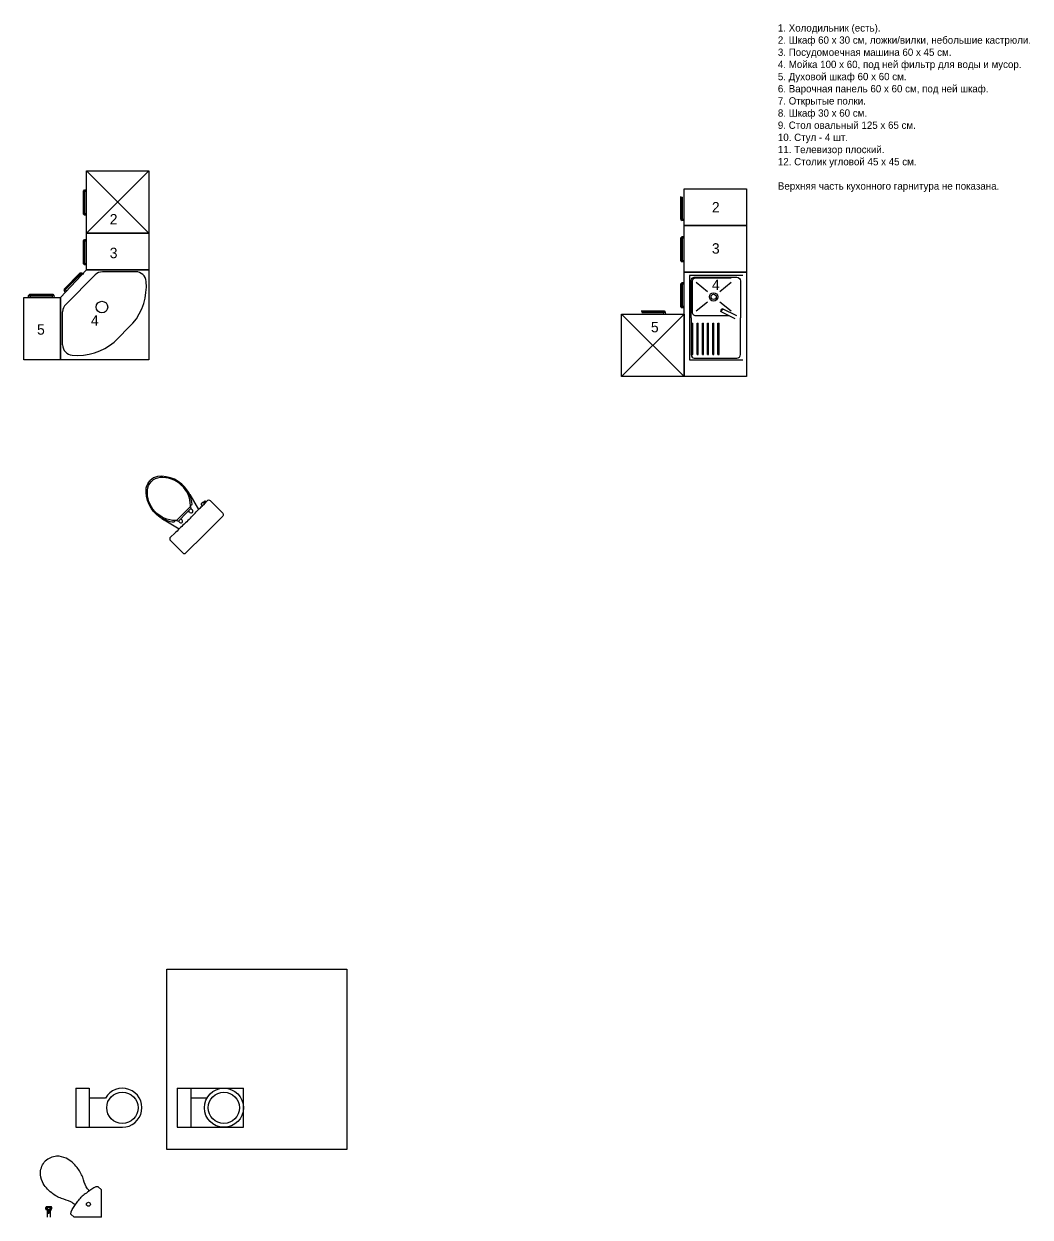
# Model space of a CAD drawing. Header units: millimetres. Extents: x -2161 to 29909, y 190 to 21725.
# Drawn here: x 20255 to 29909, y 7991 to 19441 of the extents above; entities that cross this region are included whole.
import ezdxf
from ezdxf.enums import TextEntityAlignment as Align

# ---------------------------------------------------------------- set-up
doc = ezdxf.new("R2010")
doc.units = ezdxf.units.MM
for name, color, linetype in [('02 Чистовое', 1, 'Continuous'), ('04 Мебель', 5, 'Continuous'), ('06 Сантехника', 6, 'Continuous')]:
    doc.layers.add(name, color=color, linetype=linetype)
doc.styles.get("Standard").update_dxf_attribs({"font": 'Ubuntu-R.ttf'})
picture_1 = doc.add_image_def('image1.jpg', size_in_pixel=(600, 600))

# ---------------------------------------------------------------- blocks, each defined once
blk = doc.blocks.new('C122P')
for p, q in [((-0.095, -0.284), (-0.085, -0.267)), ((-0.085, -0.267), (-0.085, -0.248)), ((-0.053, -0.267), (-0.085, -0.267)), ((-0.053, -0.248), (-0.053, -0.267)), ((0, -0.267), (-0.053, -0.267)), ((0, -0.267), (0.052, -0.267)), ((0.052, -0.248), (0.052, -0.267)), ((0.052, -0.267), (0.085, -0.267)), ((0.085, -0.267), (0.085, -0.248)), ((0.094, -0.284), (0.085, -0.267))]:
    blk.add_line(p, q)
for points in [[(-0.209, -0.209), (-0.248, -0.211, -0.426005), (-0.27, -0.19), (-0.27, -0.021, -0.414214), (-0.249, 0), (0, 0)], [(0.132, -0.209, 0.00511), (0.191, -0.208), (0.248, -0.211, 0.426005), (0.27, -0.19), (0.27, -0.021, 0.414214), (0.249, 0), (0, 0)], [(-0.209, -0.225), (-0.231, -0.225, -0.3351), (-0.233, -0.224), (-0.234, -0.218, -0.498015), (-0.233, -0.216), (-0.209, -0.216)], [(-0.209, -0.225), (-0.209, -0.226, 0.414214), (-0.206, -0.228), (-0.187, -0.228, 0.414214), (-0.181, -0.221), (-0.181, -0.209)], [(-0.132, -0.209, -0.006773), (-0.177, -0.208), (-0.181, -0.209, -0.55454)], [(-0.124, -0.29, 0.114632), (-0.183, -0.412, 0.16845)], [(-0.102, -0.29), (-0.124, -0.29, 0.416606)], [(0.101, -0.29), (0.124, -0.29, -0.416606)], [(0.124, -0.29, -0.117999), (0.183, -0.416, -0.16845)], [(-0.183, -0.412, 0.288211), (-0.076, -0.711, 0.171216), (0, -0.733, 2.912232)], [(-0.173, -0.371, 0.005151), (-0.175, -0.376, 0.024565), (-0.183, -0.412, 0.065413)], [(0.183, -0.416, -0.284616), (0.076, -0.711, -0.171216), (0, -0.733, -2.912347)], [(0.183, -0.416, 0.0272), (0.175, -0.376, 0.005151), (0.173, -0.371, 0.103607)]]:
    blk.add_lwpolyline(points, format="xyb")
at = {"color": 7}
for points in [[(-0.181, -0.209), (-0.209, -0.209, -0.319616)], [(0, -0.205, -0.010344), (-0.132, -0.209)], [(0, -0.205, 0.010344), (0.132, -0.209)], [(-0.102, -0.29, 0.434217), (-0.085, -0.687, 0.182634), (0, -0.719, 2.693815)], [(-0.095, -0.284, 0.008985), (-0.102, -0.29, 0.182634)], [(0, -0.284), (-0.095, -0.284, 0.008985)], [(0, -0.284), (0.094, -0.284, -0.444938)], [(0.101, -0.29, -0.434217), (0.085, -0.687, -0.182634), (0, -0.719, -2.693815)], [(0.094, -0.284, -0.008985), (0.101, -0.29, -0.182634)]]:
    blk.add_lwpolyline(points, format="xyb", dxfattribs=at)
for points in [[(-0.209, -0.209), (-0.209, -0.216)], [(-0.209, -0.216), (-0.209, -0.225)], [(-0.173, -0.371), (-0.132, -0.209)], [(0.173, -0.371), (0.132, -0.209)]]:
    blk.add_lwpolyline(points)
for centre in [(-0.069, -0.248), (0.069, -0.248)]:
    blk.add_arc(centre, 0.0164, 0, 180)
at = {"flags": 3}
blk.add_attdef('SERIAL', text='', height=0.0365, dxfattribs=at).set_placement((0.029, -0.443), align=Align.TOP_CENTER)

msp = doc.modelspace()

# ---------------------------------------------------------------- linework, layer by layer
at = {"layer": '02 Чистовое'}
for p, q in [((21726.415, 9228.452), (22361.415, 9228.452)), ((21726.415, 9228.452), (21726.415, 8853.452)), ((21856.415, 9228.452), (21856.415, 8853.452)), ((22361.415, 8853.452), (22361.415, 9228.452)), ((22010.82, 9133.452), (21856.415, 9133.452)), ((21726.415, 8853.452), (22361.415, 8853.452))]:
    msp.add_line(p, q, dxfattribs=at)
for radius in [187.5, 150.072]:
    msp.add_circle((22173.915, 9040.952), radius, dxfattribs=at)
at = {"layer": '04 Мебель', "color": 8}
for p, q in [((20854.768, 18031.503), (21454.768, 17431.503)), ((21454.768, 18031.503), (20854.768, 17431.503)), ((25988.18, 16657.002), (26588.18, 16057.002)), ((26588.18, 16657.002), (25988.18, 16057.002))]:
    msp.add_line(p, q, dxfattribs=at)
at = {"layer": '04 Мебель'}
for p, q in [((20825.283, 17836.374), (20836.028, 17848.861)), ((20825.377, 17616.527), (20825.283, 17836.374)), ((20825.283, 17836.374), (20832.342, 17833.502)), ((20832.342, 17833.502), (20839.109, 17841.523)), ((20832.342, 17833.502), (20832.342, 17619.65)), ((20839.401, 17830.629), (20832.342, 17833.502)), ((20836.028, 17848.861), (20854.768, 17849.28)), ((20836.028, 17848.861), (20839.109, 17841.523)), ((20839.109, 17841.523), (20842.19, 17834.186)), ((20839.306, 17622.774), (20839.401, 17830.629)), ((20842.19, 17834.186), (20839.401, 17830.629)), ((20854.768, 17833.834), (20842.19, 17834.186)), ((26558.79, 17563.667), (26558.695, 17783.514)), ((26565.754, 17780.642), (26565.754, 17566.789)), ((26572.718, 17569.914), (26572.814, 17777.769)), ((20832.342, 17619.65), (20825.377, 17616.527)), ((20825.377, 17616.527), (20835.788, 17605.688)), ((20832.342, 17619.65), (20839.306, 17622.774)), ((20838.636, 17613.131), (20832.342, 17619.65)), ((20835.788, 17605.688), (20838.636, 17613.131)), ((20854.768, 17605.323), (20835.788, 17605.688)), ((20838.636, 17613.131), (20841.483, 17620.575)), ((20839.306, 17622.774), (20841.483, 17620.575)), ((20841.483, 17620.575), (20854.768, 17620.888)), ((26565.754, 17566.789), (26558.79, 17563.667)), ((26558.79, 17563.667), (26569.201, 17552.828)), ((26565.754, 17566.789), (26572.718, 17569.914)), ((26572.048, 17560.271), (26565.754, 17566.789)), ((26569.201, 17552.828), (26572.048, 17560.271)), ((26588.18, 17552.463), (26569.201, 17552.828)), ((26572.048, 17560.271), (26574.895, 17567.715)), ((26572.718, 17569.914), (26574.895, 17567.715)), ((26574.895, 17567.715), (26588.18, 17568.028)), ((20825.283, 17358.015), (20836.028, 17370.502)), ((20825.377, 17138.168), (20825.283, 17358.015)), ((20825.283, 17358.015), (20832.342, 17355.143)), ((20832.342, 17355.143), (20839.109, 17363.164)), ((20832.342, 17355.143), (20832.342, 17141.291)), ((20839.401, 17352.27), (20832.342, 17355.143)), ((20836.028, 17370.502), (20854.768, 17370.921)), ((20836.028, 17370.502), (20839.109, 17363.164)), ((20839.109, 17363.164), (20842.19, 17355.827)), ((20839.306, 17144.415), (20839.401, 17352.27)), ((20842.19, 17355.827), (20839.401, 17352.27)), ((20854.768, 17355.475), (20842.19, 17355.827)), ((26558.695, 17386.872), (26569.44, 17399.359)), ((26558.79, 17167.026), (26558.695, 17386.872)), ((26558.695, 17386.872), (26565.754, 17384.001)), ((26565.754, 17384.001), (26572.522, 17392.022)), ((26565.754, 17384.001), (26565.754, 17170.148)), ((26572.814, 17381.128), (26565.754, 17384.001)), ((26569.44, 17399.359), (26588.18, 17399.779)), ((26569.44, 17399.359), (26572.522, 17392.022)), ((26572.522, 17392.022), (26575.602, 17384.685)), ((26572.718, 17173.272), (26572.814, 17381.128)), ((26575.602, 17384.685), (26572.814, 17381.128)), ((26588.18, 17384.333), (26575.602, 17384.685)), ((20832.342, 17141.291), (20825.377, 17138.168)), ((20825.377, 17138.168), (20835.788, 17127.329)), ((20832.342, 17141.291), (20839.306, 17144.415)), ((20838.636, 17134.772), (20832.342, 17141.291)), ((20835.788, 17127.329), (20838.636, 17134.772)), ((20854.768, 17126.964), (20835.788, 17127.329)), ((20838.636, 17134.772), (20841.483, 17142.216)), ((20839.306, 17144.415), (20841.483, 17142.216)), ((20841.483, 17142.216), (20854.768, 17142.529)), ((21328.199, 17061.947), (21009.564, 17061.947)), ((26565.754, 17170.148), (26558.79, 17167.026)), ((26558.79, 17167.026), (26569.201, 17156.187)), ((26565.754, 17170.148), (26572.718, 17173.272)), ((26572.048, 17163.63), (26565.754, 17170.148)), ((26569.201, 17156.187), (26572.048, 17163.63)), ((26588.18, 17155.822), (26569.201, 17156.187)), ((26572.048, 17163.63), (26574.895, 17171.074)), ((26572.718, 17173.272), (26574.895, 17171.074)), ((26574.895, 17171.074), (26588.18, 17171.387)), ((20640.469, 16896.683), (20795.857, 17052.205)), ((20798.818, 17045.182), (20647.602, 16893.966)), ((20654.735, 16891.251), (20801.779, 17038.16)), ((20938.853, 17032.658), (20656.014, 16749.819)), ((20795.857, 17052.205), (20812.285, 17053.436)), ((20795.857, 17052.205), (20798.818, 17045.182)), ((20798.818, 17045.182), (20809.275, 17046.069)), ((20801.779, 17038.16), (20798.818, 17045.182)), ((20806.265, 17038.703), (20801.779, 17038.16)), ((20809.275, 17046.069), (20806.265, 17038.703)), ((20814.911, 17029.56), (20806.265, 17038.703)), ((20812.285, 17053.436), (20809.275, 17046.069)), ((20812.285, 17053.436), (20825.833, 17040.482)), ((26558.695, 16947.074), (26569.44, 16959.561)), ((26558.79, 16727.227), (26558.695, 16947.074)), ((26558.695, 16947.074), (26565.754, 16944.202)), ((26565.754, 16944.202), (26572.522, 16952.223)), ((26569.44, 16959.561), (26588.18, 16959.98)), ((26569.44, 16959.561), (26572.522, 16952.223)), ((26572.522, 16952.223), (26575.602, 16944.886)), ((27153.962, 17025.096), (26640.064, 17025.096)), ((26640.064, 17025.096), (26640.064, 16217.884)), ((26665.064, 16960.096), (26665.064, 16682.884)), ((27041.991, 17000.22), (26700.378, 17000.406)), ((26811.94, 16871.365), (26705.064, 16960.096)), ((27038.962, 16960.096), (26931.94, 16871.243)), ((20300.229, 16816.503), (20300.594, 16835.482)), ((20311.432, 16845.894), (20300.594, 16835.482)), ((20300.594, 16835.482), (20308.037, 16832.635)), ((20308.037, 16832.635), (20314.555, 16838.929)), ((20308.037, 16832.635), (20315.481, 16829.788)), ((20311.432, 16845.894), (20531.279, 16845.988)), ((20314.555, 16838.929), (20311.432, 16845.894)), ((20528.407, 16838.929), (20314.555, 16838.929)), ((20314.555, 16838.929), (20317.679, 16831.965)), ((20317.679, 16831.965), (20315.481, 16829.788)), ((20317.679, 16831.965), (20525.535, 16831.87)), ((20525.535, 16831.87), (20528.407, 16838.929)), ((20529.091, 16829.081), (20525.535, 16831.87)), ((20531.279, 16845.988), (20528.407, 16838.929)), ((20528.407, 16838.929), (20536.429, 16832.162)), ((20536.429, 16832.162), (20529.091, 16829.081)), ((20531.279, 16845.988), (20543.766, 16835.243)), ((20543.766, 16835.243), (20536.429, 16832.162)), ((20543.766, 16835.243), (20544.185, 16816.503)), ((20640.469, 16896.683), (20640.167, 16881.657)), ((20640.167, 16881.657), (20647.443, 16884.907)), ((20653.329, 16867.978), (20640.167, 16881.657)), ((20647.602, 16893.966), (20640.469, 16896.683)), ((20647.443, 16884.907), (20647.602, 16893.966)), ((20647.443, 16884.907), (20654.72, 16888.157)), ((20647.602, 16893.966), (20654.735, 16891.251)), ((20654.735, 16891.251), (20654.72, 16888.157)), ((20654.72, 16888.157), (20664.335, 16878.984)), ((26565.754, 16944.202), (26565.754, 16730.35)), ((26572.814, 16941.33), (26565.754, 16944.202)), ((26572.718, 16733.474), (26572.814, 16941.33)), ((26575.602, 16944.886), (26572.814, 16941.33)), ((26588.18, 16944.534), (26575.602, 16944.886)), ((20315.481, 16829.788), (20315.793, 16816.503)), ((20528.74, 16816.503), (20529.091, 16829.081)), ((26565.754, 16730.35), (26558.79, 16727.227)), ((26558.79, 16727.227), (26569.201, 16716.388)), ((26565.754, 16730.35), (26572.718, 16733.474)), ((26572.048, 16723.831), (26565.754, 16730.35)), ((26569.201, 16716.388), (26572.048, 16723.831)), ((26572.048, 16723.831), (26574.895, 16731.275)), ((26572.718, 16733.474), (26574.895, 16731.275)), ((26574.895, 16731.275), (26588.18, 16731.588)), ((26811.94, 16771.615), (26705.064, 16682.884)), ((27038.962, 16682.884), (26931.94, 16771.737)), ((20626.725, 16360.474), (20626.725, 16679.109)), ((26176.506, 16686.392), (26396.353, 16686.487)), ((26393.481, 16679.428), (26179.629, 16679.428)), ((26182.753, 16672.464), (26390.609, 16672.368)), ((26390.609, 16672.368), (26393.481, 16679.428)), ((26394.165, 16669.58), (26390.609, 16672.368)), ((26396.353, 16686.487), (26393.481, 16679.428)), ((26393.481, 16679.428), (26401.502, 16672.661)), ((26393.813, 16657.002), (26394.165, 16669.58)), ((26401.502, 16672.661), (26394.165, 16669.58)), ((26396.353, 16686.487), (26408.84, 16675.742)), ((26408.84, 16675.742), (26401.502, 16672.661)), ((26408.84, 16675.742), (26409.259, 16657.002)), ((26588.18, 16716.023), (26569.201, 16716.388)), ((26699.714, 16642.473), (27013.948, 16642.473)), ((27079.967, 16609.549), (26943.538, 16677.587)), ((27094.685, 16639.114), (26958.256, 16707.152)), ((21300.946, 16568.346), (21120.326, 16387.726)), ((26663.962, 16267.884), (26663.962, 16567.884)), ((26663.962, 16567.884), (26673.962, 16567.884)), ((26673.962, 16267.884), (26673.962, 16567.884)), ((26713.962, 16567.884), (26723.962, 16567.884)), ((26713.962, 16267.884), (26713.962, 16567.884)), ((26723.962, 16267.884), (26723.962, 16567.884)), ((26763.962, 16567.884), (26773.962, 16567.884)), ((26763.962, 16267.884), (26763.962, 16567.884)), ((26773.962, 16267.884), (26773.962, 16567.884)), ((26813.962, 16567.884), (26823.962, 16567.884)), ((26813.962, 16267.884), (26813.962, 16567.884)), ((26823.962, 16267.884), (26823.962, 16567.884)), ((26863.962, 16567.884), (26873.962, 16567.884)), ((26863.962, 16267.884), (26863.962, 16567.884)), ((26873.962, 16267.884), (26873.962, 16567.884)), ((26913.962, 16567.884), (26923.962, 16567.884)), ((26913.962, 16267.884), (26913.962, 16567.884)), ((26923.962, 16267.884), (26923.962, 16567.884)), ((26663.962, 16267.884), (26673.962, 16267.884)), ((26713.962, 16267.884), (26723.962, 16267.884)), ((26763.962, 16267.884), (26773.962, 16267.884)), ((26813.962, 16267.884), (26823.962, 16267.884)), ((26863.962, 16267.884), (26873.962, 16267.884)), ((26913.962, 16267.884), (26923.962, 16267.884)), ((26640.064, 16217.884), (27153.962, 16217.884))]:
    msp.add_line(p, q, dxfattribs=at)
for points in [[(20854.768, 17431.503), (20854.768, 18031.503), (21454.768, 18031.503), (21454.768, 17431.503)], [(26588.18, 17507.002), (26588.18, 17857.002), (27188.18, 17857.002), (27188.18, 17507.002)], [(20854.768, 17081.503), (20854.768, 17431.503), (21454.768, 17431.503), (21454.768, 17081.503)], [(26588.18, 17057.002), (26588.18, 17507.002), (27188.18, 17507.002), (27188.18, 17057.002)], [(20854.768, 17081.503), (21454.768, 17081.503), (21454.768, 16216.503), (20604.768, 16216.503), (20604.768, 16816.503)], [(26588.18, 17057.002), (27188.18, 17057.002), (27188.18, 16057.002), (26588.18, 16057.002)], [(20254.768, 16816.503), (20604.768, 16816.503), (20604.768, 16216.503), (20254.768, 16216.503)], [(25988.18, 16057.002), (25988.18, 16657.002), (26588.18, 16657.002), (26588.18, 16057.002)]]:
    msp.add_lwpolyline(points, close=True, dxfattribs=at)
for points in [[(26655.845, 16621.49), (26655.845, 16979.248, -0.338892544), (26686.474, 17009.877), (27095.802, 17009.877, -0.367098513), (27129.744, 16975.935), (27129.744, 16621.49)], [(26655.845, 16621.49), (26655.845, 16263.733, 0.338892544), (26686.474, 16233.104), (27095.802, 16233.104, 0.367098513), (27129.744, 16267.046), (27129.744, 16621.49)], [(26943.538, 16677.587, -0.414213562), (26940.661, 16686.169), (26945.168, 16695.222), (26949.675, 16704.275, -0.414213562), (26958.256, 16707.152)], [(26950.163, 16674.289, -0.414213562), (26947.286, 16682.871), (26951.792, 16691.924), (26956.299, 16700.977, -0.414213562), (26964.881, 16703.854)]]:
    msp.add_lwpolyline(points, format="xyb", dxfattribs=at)
for centre, radius in [((26872.013, 16821.49), 40), ((26872.013, 16821.49), 25), ((21003.977, 16723.732), 55.886)]:
    msp.add_circle(centre, radius, dxfattribs=at)
for centre, radius, start, end in [((21009.564, 16961.947), 100, 90, 135), ((21328.199, 16961.947), 100, 4.823598, 90), ((20875.328, 16923.731), 554.48, 320.1386376, 4.823598), ((26700.378, 16964.782), 35.624, 89.9377436, 187.5577269), ((20726.725, 16679.109), 100, 135, 180), ((26699.714, 16677.534), 35.061, 171.2232749, 270), ((20764.942, 16813.344), 554.48, 265.176402, 309.8613624), ((20726.725, 16360.474), 100, 180, 265.176402)]:
    msp.add_arc(centre, radius, start, end, dxfattribs=at)
at = {"layer": '06 Сантехника'}
for p, q in [((20752.337, 9228.452), (20882.337, 9228.452)), ((20752.337, 9228.452), (20752.337, 8853.452)), ((20882.337, 9228.452), (20882.337, 8853.452)), ((21036.742, 9133.452), (20882.337, 9133.452)), ((20752.337, 8853.452), (21199.837, 8853.452)), ((20998.08, 8253.144), (20968.263, 8282.961)), ((20998.08, 7991.339), (20998.08, 8253.144)), ((20736.275, 7991.339), (20706.458, 8021.156)), ((20998.08, 7991.339), (20736.275, 7991.339))]:
    msp.add_line(p, q, dxfattribs=at)
at = {"layer": '06 Сантехника', "linetype": 'Continuous'}
for p, q in [((20518.312, 8089.933), (20467.755, 8089.933)), ((20477.303, 8061.795), (20468.29, 8061.795)), ((20478.178, 8028.6), (20478.178, 7991.339)), ((20508.109, 8028.6), (20508.109, 7991.339)), ((20517.777, 8061.795), (20508.984, 8061.795))]:
    msp.add_line(p, q, dxfattribs=at)
at = {"layer": '06 Сантехника', "color": 7, "linetype": 'Continuous'}
msp.add_line((20508.984, 8061.795), (20477.303, 8061.795), dxfattribs=at)
at = {"layer": '06 Сантехника', "linetype": 'Continuous', "extrusion": (0, 0, -1), "flags": 128}
for points in [[(-20470.596, 8064.213), (-20469.573, 8064.422), (-20468.588, 8065.04), (-20467.675, 8066.045), (-20466.867, 8067.402), (-20466.194, 8069.06), (-20465.681, 8070.96), (-20465.345, 8073.033), (-20465.199, 8075.205), (-20465.247, 8077.397), (-20465.49, 8079.529), (-20465.916, 8081.525), (-20466.512, 8083.312), (-20467.256, 8084.826), (-20468.12, 8086.012), (-20469.074, 8086.828), (-20470.082, 8087.243), (-20471.11, 8087.243), (-20472.118, 8086.828), (-20473.072, 8086.012), (-20473.936, 8084.826), (-20474.68, 8083.312), (-20475.276, 8081.525), (-20475.702, 8079.529), (-20475.945, 8077.397), (-20475.994, 8075.205), (-20475.847, 8073.033), (-20475.511, 8070.96), (-20474.998, 8069.06), (-20474.325, 8067.402), (-20473.517, 8066.045), (-20472.604, 8065.04), (-20471.619, 8064.422)], [(-20505.244, 8075.754), (-20505.025, 8073.57), (-20504.377, 8071.465), (-20503.323, 8069.515), (-20501.901, 8067.79), (-20500.162, 8066.353), (-20498.17, 8065.256), (-20495.996, 8064.539), (-20493.719, 8064.226), (-20491.421, 8064.331), (-20489.186, 8064.848), (-20487.093, 8065.76), (-20485.219, 8067.032), (-20483.632, 8068.62), (-20482.388, 8070.466), (-20481.533, 8072.503), (-20481.098, 8074.657), (-20481.098, 8076.851), (-20481.533, 8079.006), (-20482.388, 8081.042), (-20483.632, 8082.888), (-20485.219, 8084.476), (-20487.093, 8085.749), (-20489.186, 8086.66), (-20491.421, 8087.178), (-20493.719, 8087.282), (-20495.996, 8086.97), (-20498.17, 8086.252), (-20500.162, 8085.155), (-20501.901, 8083.718), (-20503.323, 8081.994), (-20504.377, 8080.043), (-20505.025, 8077.938)]]:
    msp.add_lwpolyline(points, close=True, dxfattribs=at)
at = {"layer": '06 Сантехника', "linetype": 'Continuous'}
for points in [[(20477.303, 8061.795), (20477.303, 8052.786, 0.414213562), (20478.187, 8051.902), (20479.283, 8051.902)], [(20486.763, 8051.902), (20486.763, 8032.601, -0.414213562), (20486.28, 8032.118), (20482.143, 8032.118)], [(20488.138, 8051.902), (20488.138, 8032.601, 0.414213562), (20488.621, 8032.118), (20492.758, 8032.118)], [(20498.149, 8051.902), (20498.149, 8032.601, -0.414213562), (20497.666, 8032.118), (20493.529, 8032.118)], [(20499.524, 8051.902), (20499.524, 8032.601, 0.414213562), (20500.007, 8032.118), (20504.144, 8032.118)], [(20508.984, 8061.795), (20508.984, 8052.786, -0.414213562), (20508.1, 8051.902), (20507.004, 8051.902)]]:
    msp.add_lwpolyline(points, format="xyb", dxfattribs=at)
for points in [[(20479.283, 8051.902), (20479.283, 8031.678), (20478.178, 8030.3), (20478.178, 8028.6)], [(20507.004, 8051.902), (20507.004, 8031.678), (20508.109, 8030.3), (20508.109, 8028.6)]]:
    msp.add_lwpolyline(points, dxfattribs=at)
at = {"layer": '06 Сантехника', "color": 8, "linetype": 'Continuous'}
for points in [[(20478.178, 8028.6), (20493.143, 8028.6)], [(20508.109, 8028.6), (20493.143, 8028.6)]]:
    msp.add_lwpolyline(points, dxfattribs=at)
at = {"layer": '06 Сантехника', "color": 7, "linetype": 'Continuous'}
for points in [[(20479.283, 8051.902), (20493.143, 8051.902)], [(20507.004, 8051.902), (20493.143, 8051.902)]]:
    msp.add_lwpolyline(points, dxfattribs=at)
at = {"layer": '06 Сантехника', "linetype": 'Continuous', "flags": 128}
msp.add_lwpolyline([(20515.691, 8064.213), (20516.714, 8064.422), (20517.699, 8065.04), (20518.612, 8066.045), (20519.42, 8067.402), (20520.093, 8069.06), (20520.606, 8070.96), (20520.942, 8073.033), (20521.088, 8075.205), (20521.039, 8077.397), (20520.797, 8079.529), (20520.371, 8081.525), (20519.775, 8083.312), (20519.031, 8084.826), (20518.167, 8086.012), (20517.213, 8086.828), (20516.205, 8087.243), (20515.177, 8087.243), (20514.169, 8086.828), (20513.215, 8086.012), (20512.351, 8084.826), (20511.607, 8083.312), (20511.011, 8081.525), (20510.585, 8079.529), (20510.342, 8077.397), (20510.293, 8075.205), (20510.44, 8073.033), (20510.776, 8070.96), (20511.289, 8069.06), (20511.962, 8067.402), (20512.77, 8066.045), (20513.683, 8065.04), (20514.668, 8064.422)], close=True, dxfattribs=at)
at = {"layer": '06 Сантехника'}
for centre, radius in [((21199.837, 9040.952), 150.072), ((20874.276, 8115.144), 18.98)]:
    msp.add_circle(centre, radius, dxfattribs=at)
msp.add_arc((21199.837, 9040.952), 187.5, 270, 150.4400916, dxfattribs=at)
at = {"layer": '06 Сантехника', "linetype": 'Continuous'}
for centre, start, end in [((20487.012, 8076.225), 144.6585362, 217.6234095), ((20499.055, 8076.225), 322.3765905, 35.3414638)]:
    msp.add_arc(centre, 23.638, start, end, dxfattribs=at)
at = {"layer": '06 Сантехника'}
for points, start_tangent, end_tangent in [([(20747.536, 8107.89), (20705.948, 8137.596), (20615.911, 8170.403), (20521.644, 8223.799), (20433.31, 8329.272), (20414.193, 8420.902), (20460.679, 8528.74)], (-0.777857782, 0.628440348), (0.707106781, 0.707106781)), ([(20881.529, 8241.884), (20851.824, 8283.472), (20819.016, 8373.509), (20765.62, 8467.775), (20660.147, 8556.109), (20568.518, 8575.226), (20460.679, 8528.74)], (-0.628440348, 0.777857782), (-0.707106781, -0.707106781)), ([(20968.263, 8282.961), (20886.427, 8245.423), (20805.929, 8183.49)], (-0.995499907, 0.09476252), (-0.707106781, -0.707106781)), ([(20706.458, 8021.156), (20743.996, 8102.993), (20805.929, 8183.49)], (-0.09476252, 0.995499907), (0.707106781, 0.707106781))]:
    msp.add_spline(points, degree=3, dxfattribs=dict(at, start_tangent=start_tangent, end_tangent=end_tangent))

# ---------------------------------------------------------------- block references
at = {"layer": '06 Сантехника', "xscale": 1000, "yscale": 1000, "zscale": 1000, "rotation": 225}
msp.add_blockref('C122P', (21986.145, 14541.106), dxfattribs=at)

# ---------------------------------------------------------------- texts
at = {"linetype": 'Continuous'}
for s, p in [('2', (26855.484, 17631.138)), ('2', (21078.501, 17516.332)), ('3', (21078.501, 17192.665)), ('3', (26855.484, 17236.263)), ('4', (26855.484, 16886.138)), ('4', (20897.994, 16545.331)), ('5', (20380.982, 16458.554)), ('5', (26270.669, 16481.501))]:
    msp.add_text(s, height=100, dxfattribs=at).set_placement(p)
at = {"insert": (27488.542, 19437.287), "char_height": 70, "width": 2318.60368, "attachment_point": 1}
msp.add_mtext('{1. Холодильник (есть).\\P2. Шкаф 60 х 30 см, ложки/вилки, небольшие кастрюли.\\P3. Посудомоечная машина 60 х 45 см.\\P4. Мойка 100 х 60, под ней фильтр для воды и мусор.\\P5. Духовой шкаф 60 х 60 см.\\P6. Варочная панель 60 х 60 см, под ней шкаф.\\P7. Открытые полки.\\P8. Шкаф 30 х 60 см.\\P9. Стол овальный 125 х 65 см.\\P10. Стул - 4 шт.\\P11. Телевизор плоский.\\P12. Столик угловой 45 х 45 см.\\P\\PВерхняя часть кухонного гарнитура не показана.}', dxfattribs=at)

# ---------------------------------------------------------------- pictures from other files: only their frames are drawn
at = {"layer": '02 Чистовое'}
image = msp.add_image(picture_1, insert=(21625.685, 8641.551), size_in_units=(1728.411, 1728.411), dxfattribs=at)
image.dxf.flags = 7

doc.saveas('drawing.dxf')
